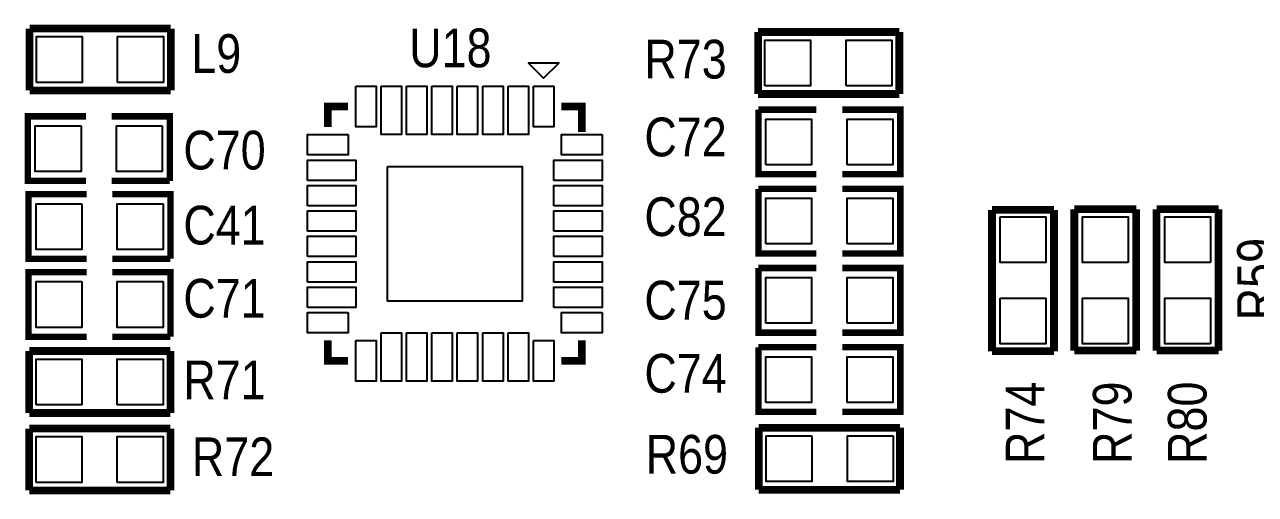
# Model space of a CAD drawing. Extents: x -25 to 204, y -24 to 158.
# Drawn here: x 143.03 to 167.26, y 67.37 to 76.61 of the extents above; entities that cross this region are included whole.
import ezdxf
from ezdxf.enums import TextEntityAlignment as Align

# ---------------------------------------------------------------- set-up
doc = ezdxf.new("R2010")
doc.units = 0
for name, color, linetype in [('PG_SILKSCREEN_TOP', 254, 'CONTINUOUS'), ('PIN_SOLDERMASK_TOP', 92, 'CONTINUOUS'), ('RD_SILKSCREEN_TOP', 7, 'CONTINUOUS')]:
    doc.layers.add(name, color=color, linetype=linetype)

msp = doc.modelspace()

# ---------------------------------------------------------------- linework, layer by layer
at = {"layer": 'PG_SILKSCREEN_TOP'}
for points, const_width in [([(143.124403, 76.53401), (145.905703, 76.53401)], 0.1524), ([(143.124403, 75.31481), (143.124403, 76.53401)], 0.1524), ([(145.905703, 76.53401), (145.905703, 75.31481)], 0.1524), ([(157.4673, 76.464897), (160.2486, 76.464897)], 0.1524), ([(157.4673, 75.245697), (157.4673, 76.464897)], 0.1524), ([(160.2486, 76.464897), (160.2486, 75.245697)], 0.1524), ([(145.905703, 75.31481), (143.124403, 75.31481)], 0.1524), ([(160.2486, 75.245697), (157.4673, 75.245697)], 0.1524), ([(149.395993, 74.997691), (148.995994, 74.997691), (148.995994, 74.597692)], 0.150012), ([(153.995984, 74.497692), (153.995984, 74.997691), (153.595984, 74.997691)], 0.150012), ([(158.616904, 73.668611), (157.473904, 73.668611), (157.473904, 74.938611)], 0.127), ([(157.473904, 74.938611), (158.616904, 74.938611)], 0.127), ([(159.124904, 74.938611), (160.267904, 74.938611), (160.267904, 73.668611), (159.124904, 73.668611)], 0.127), ([(144.2339, 73.536302), (143.0909, 73.536302), (143.0909, 74.806302), (144.2339, 74.806302)], 0.127), ([(144.7419, 74.806302), (145.8849, 74.806302), (145.8849, 73.536302)], 0.127), ([(145.8849, 73.536302), (144.7419, 73.536302)], 0.127), ([(158.616904, 72.1106), (157.473904, 72.1106), (157.473904, 73.3806)], 0.127), ([(157.473904, 73.3806), (158.616904, 73.3806)], 0.127), ([(159.124904, 73.3806), (160.267904, 73.3806), (160.267904, 72.1106), (159.124904, 72.1106)], 0.127), ([(144.247895, 72.003895), (143.104895, 72.003895), (143.104895, 73.273895), (144.247895, 73.273895)], 0.127), ([(144.755895, 73.273895), (145.898895, 73.273895), (145.898895, 72.003895)], 0.127), ([(162.073107, 70.185788), (162.073107, 72.967088)], 0.1524), ([(162.073107, 72.967088), (163.292307, 72.967088)], 0.1524), ([(163.292307, 72.967088), (163.292307, 70.185788)], 0.1524), ([(163.693094, 70.198488), (163.693094, 72.979788)], 0.1524), ([(163.693094, 72.979788), (164.912294, 72.979788)], 0.1524), ([(164.912294, 72.979788), (164.912294, 70.198488)], 0.1524), ([(165.312903, 70.198488), (165.312903, 72.979788)], 0.1524), ([(165.312903, 72.979788), (166.532103, 72.979788)], 0.1524), ([(166.532103, 72.979788), (166.532103, 70.198488)], 0.1524), ([(145.898895, 72.003895), (144.755895, 72.003895)], 0.127), ([(144.247895, 70.469989), (143.104895, 70.469989), (143.104895, 71.739989), (144.247895, 71.739989)], 0.127), ([(144.755895, 71.739989), (145.898895, 71.739989), (145.898895, 70.469989)], 0.127), ([(158.616904, 70.552589), (157.473904, 70.552589), (157.473904, 71.822589)], 0.127), ([(157.473904, 71.822589), (158.616904, 71.822589)], 0.127), ([(159.124904, 71.822589), (160.267904, 71.822589), (160.267904, 70.552589), (159.124904, 70.552589)], 0.127), ([(145.898895, 70.469989), (144.755895, 70.469989)], 0.127), ([(148.995994, 70.3977), (148.995994, 69.997701), (149.395993, 69.997701)], 0.150012), ([(153.995984, 70.3977), (153.995984, 69.997701), (153.595984, 69.997701)], 0.150012), ([(158.616904, 68.994503), (157.473904, 68.994503), (157.473904, 70.264503)], 0.127), ([(157.473904, 70.264503), (158.616904, 70.264503)], 0.127), ([(159.124904, 70.264503), (160.267904, 70.264503), (160.267904, 68.994503), (159.124904, 68.994503)], 0.127), ([(164.912294, 70.198488), (163.693094, 70.198488)], 0.1524), ([(166.532103, 70.198488), (165.312903, 70.198488)], 0.1524), ([(143.117595, 70.190589), (145.898895, 70.190589)], 0.1524), ([(143.117595, 68.971389), (143.117595, 70.190589)], 0.1524), ([(145.898895, 70.190589), (145.898895, 68.971389)], 0.1524), ([(163.292307, 70.185788), (162.073107, 70.185788)], 0.1524), ([(145.898895, 68.971389), (143.117595, 68.971389)], 0.1524), ([(143.117595, 68.666589), (145.898895, 68.666589)], 0.1524), ([(143.117595, 67.447389), (143.117595, 68.666589)], 0.1524), ([(145.898895, 68.666589), (145.898895, 67.447389)], 0.1524), ([(157.48, 67.4624), (157.48, 68.6816)], 0.1524), ([(157.48, 68.6816), (160.2613, 68.6816)], 0.1524), ([(160.2613, 68.6816), (160.2613, 67.4624)], 0.1524), ([(145.898895, 67.447389), (143.117595, 67.447389)], 0.1524), ([(160.2613, 67.4624), (157.48, 67.4624)], 0.1524)]:
    msp.add_lwpolyline(points, dxfattribs=dict(at, const_width=const_width))
msp.add_lwpolyline([(153.245998, 75.554688), (153.545997, 75.854687), (152.945998, 75.854687)], close=True, dxfattribs=at)
at = {"layer": 'PIN_SOLDERMASK_TOP'}
for points in [[(143.258642, 75.474449), (143.258642, 76.374346), (144.158538, 76.374346), (144.158538, 75.474449)], [(144.858842, 75.474449), (144.858842, 76.374346), (145.758738, 76.374346), (145.758738, 75.474449)], [(157.601539, 75.405336), (157.601539, 76.305232), (158.501436, 76.305232), (158.501436, 75.405336)], [(159.201739, 75.405336), (159.201739, 76.305232), (160.101636, 76.305232), (160.101636, 75.405336)], [(149.545878, 75.397843), (149.945877, 75.397843), (149.945877, 74.597743), (149.545878, 74.597743)], [(150.04608, 75.397614), (150.44608, 75.397614), (150.44608, 74.447603), (150.04608, 74.447603)], [(150.545902, 75.397614), (150.945901, 75.397614), (150.945901, 74.447603), (150.545902, 74.447603)], [(151.046078, 75.397614), (151.446078, 75.397614), (151.446078, 74.447603), (151.046078, 74.447603)], [(151.5459, 75.397614), (151.945899, 75.397614), (151.945899, 74.447603), (151.5459, 74.447603)], [(152.046076, 75.397614), (152.446076, 75.397614), (152.446076, 74.447603), (152.046076, 74.447603)], [(152.545898, 75.397614), (152.945897, 75.397614), (152.945897, 74.447603), (152.545898, 74.447603)], [(153.0461, 75.397843), (153.446099, 75.397843), (153.446099, 74.597743), (153.0461, 74.597743)], [(157.620843, 73.85365), (157.620843, 74.753546), (158.52074, 74.753546), (158.52074, 73.85365)], [(159.221043, 73.85365), (159.221043, 74.753546), (160.12094, 74.753546), (160.12094, 73.85365)], [(144.137748, 74.62125), (144.137748, 73.721354), (143.237852, 73.721354), (143.237852, 74.62125)], [(145.737948, 74.62125), (145.737948, 73.721354), (144.838052, 73.721354), (144.838052, 74.62125)], [(149.395942, 74.447806), (149.395942, 74.047807), (148.595842, 74.047807), (148.595842, 74.447806)], [(154.396135, 74.447806), (154.396135, 74.047807), (153.596035, 74.047807), (153.596035, 74.447806)], [(148.596071, 73.547605), (148.596071, 73.947604), (149.546081, 73.947604), (149.546081, 73.547605)], [(153.445896, 73.547605), (153.445896, 73.947604), (154.395907, 73.947604), (154.395907, 73.547605)], [(150.170985, 73.8227), (152.820992, 73.8227), (152.820992, 71.172692), (150.170985, 71.172692)], [(148.596071, 73.047784), (148.596071, 73.447783), (149.546081, 73.447783), (149.546081, 73.047784)], [(153.445896, 73.047784), (153.445896, 73.447783), (154.395907, 73.447783), (154.395907, 73.047784)], [(157.620843, 72.295639), (157.620843, 73.195536), (158.52074, 73.195536), (158.52074, 72.295639)], [(159.221043, 72.295639), (159.221043, 73.195536), (160.12094, 73.195536), (160.12094, 72.295639)], [(144.151744, 73.088843), (144.151744, 72.188946), (143.251847, 72.188946), (143.251847, 73.088843)], [(145.751944, 73.088843), (145.751944, 72.188946), (144.852047, 72.188946), (144.852047, 73.088843)], [(148.596071, 72.547607), (148.596071, 72.947606), (149.546081, 72.947606), (149.546081, 72.547607)], [(153.445896, 72.547607), (153.445896, 72.947606), (154.395907, 72.947606), (154.395907, 72.547607)], [(162.232759, 72.832836), (163.132656, 72.832836), (163.132656, 71.93294), (162.232759, 71.93294)], [(164.752642, 71.93294), (163.852746, 71.93294), (163.852746, 72.832836), (164.752642, 72.832836)], [(166.372451, 71.93294), (165.472554, 71.93294), (165.472554, 72.832836), (166.372451, 72.832836)], [(148.596071, 72.047786), (148.596071, 72.447785), (149.546081, 72.447785), (149.546081, 72.047786)], [(153.445896, 72.047786), (153.445896, 72.447785), (154.395907, 72.447785), (154.395907, 72.047786)], [(148.596071, 71.547609), (148.596071, 71.947608), (149.546081, 71.947608), (149.546081, 71.547609)], [(153.445896, 71.547609), (153.445896, 71.947608), (154.395907, 71.947608), (154.395907, 71.547609)], [(144.151744, 71.554937), (144.151744, 70.65504), (143.251847, 70.65504), (143.251847, 71.554937)], [(145.751944, 71.554937), (145.751944, 70.65504), (144.852047, 70.65504), (144.852047, 71.554937)], [(157.620843, 70.737628), (157.620843, 71.637525), (158.52074, 71.637525), (158.52074, 70.737628)], [(159.221043, 70.737628), (159.221043, 71.637525), (160.12094, 71.637525), (160.12094, 70.737628)], [(148.596071, 71.047788), (148.596071, 71.447787), (149.546081, 71.447787), (149.546081, 71.047788)], [(153.445896, 71.047788), (153.445896, 71.447787), (154.395907, 71.447787), (154.395907, 71.047788)], [(162.232759, 71.232636), (163.132656, 71.232636), (163.132656, 70.33274), (162.232759, 70.33274)], [(164.752642, 70.33274), (163.852746, 70.33274), (163.852746, 71.232636), (164.752642, 71.232636)], [(166.372451, 70.33274), (165.472554, 70.33274), (165.472554, 71.232636), (166.372451, 71.232636)], [(149.395942, 70.947585), (149.395942, 70.547586), (148.595842, 70.547586), (148.595842, 70.947585)], [(154.396135, 70.947585), (154.396135, 70.547586), (153.596035, 70.547586), (153.596035, 70.947585)], [(150.04608, 70.547789), (150.44608, 70.547789), (150.44608, 69.597778), (150.04608, 69.597778)], [(150.545902, 70.547789), (150.945901, 70.547789), (150.945901, 69.597778), (150.545902, 69.597778)], [(151.046078, 70.547789), (151.446078, 70.547789), (151.446078, 69.597778), (151.046078, 69.597778)], [(151.5459, 70.547789), (151.945899, 70.547789), (151.945899, 69.597778), (151.5459, 69.597778)], [(152.046076, 70.547789), (152.446076, 70.547789), (152.446076, 69.597778), (152.046076, 69.597778)], [(152.545898, 70.547789), (152.945897, 70.547789), (152.945897, 69.597778), (152.545898, 69.597778)], [(149.545878, 70.397649), (149.945877, 70.397649), (149.945877, 69.597549), (149.545878, 69.597549)], [(153.0461, 70.397649), (153.446099, 70.397649), (153.446099, 69.597549), (153.0461, 69.597549)], [(143.251834, 69.131028), (143.251834, 70.030924), (144.151731, 70.030924), (144.151731, 69.131028)], [(144.852034, 69.131028), (144.852034, 70.030924), (145.751931, 70.030924), (145.751931, 69.131028)], [(157.620843, 69.179542), (157.620843, 70.079438), (158.52074, 70.079438), (158.52074, 69.179542)], [(159.221043, 69.179542), (159.221043, 70.079438), (160.12094, 70.079438), (160.12094, 69.179542)], [(143.251834, 67.607028), (143.251834, 68.506924), (144.151731, 68.506924), (144.151731, 67.607028)], [(144.852034, 67.607028), (144.852034, 68.506924), (145.751931, 68.506924), (145.751931, 67.607028)], [(158.526848, 68.521948), (158.526848, 67.622052), (157.626952, 67.622052), (157.626952, 68.521948)], [(160.127048, 68.521948), (160.127048, 67.622052), (159.227152, 67.622052), (159.227152, 68.521948)]]:
    msp.add_lwpolyline(points, close=True, dxfattribs=at)

# ---------------------------------------------------------------- texts
at = {"layer": 'RD_SILKSCREEN_TOP', "width": 0.866667}
for s, p in [('L9', (146.800595, 75.661291)), ('R72', (147.130795, 67.7291))]:
    msp.add_text(s, height=0.762, dxfattribs=at).set_placement(p, align=Align.CENTER)
for s, p in [('U18', (150.599089, 75.77201)), ('R73', (155.229306, 75.550801)), ('C72', (155.229306, 74.019689)), ('C70', (146.152895, 73.761295)), ('C82', (155.229306, 72.451697)), ('C41', (146.152895, 72.285606)), ('C71', (146.152895, 70.846696)), ('C75', (155.229306, 70.809891)), ('C74', (155.229306, 69.371007)), ('R71', (146.152895, 69.241899)), ('R69', (155.254706, 67.778706))]:
    msp.add_text(s, height=0.762, dxfattribs=at).set_placement(p)
msp.add_text('R59', height=0.762, rotation=90, dxfattribs=at).set_placement((167.661311, 71.603895), align=Align.CENTER)
for s, p in [('R74', (163.105109, 67.969613)), ('R79', (164.8206, 67.969613)), ('R80', (166.296289, 67.969613))]:
    msp.add_text(s, height=0.762, rotation=90, dxfattribs=at).set_placement(p)

doc.saveas('drawing.dxf')
